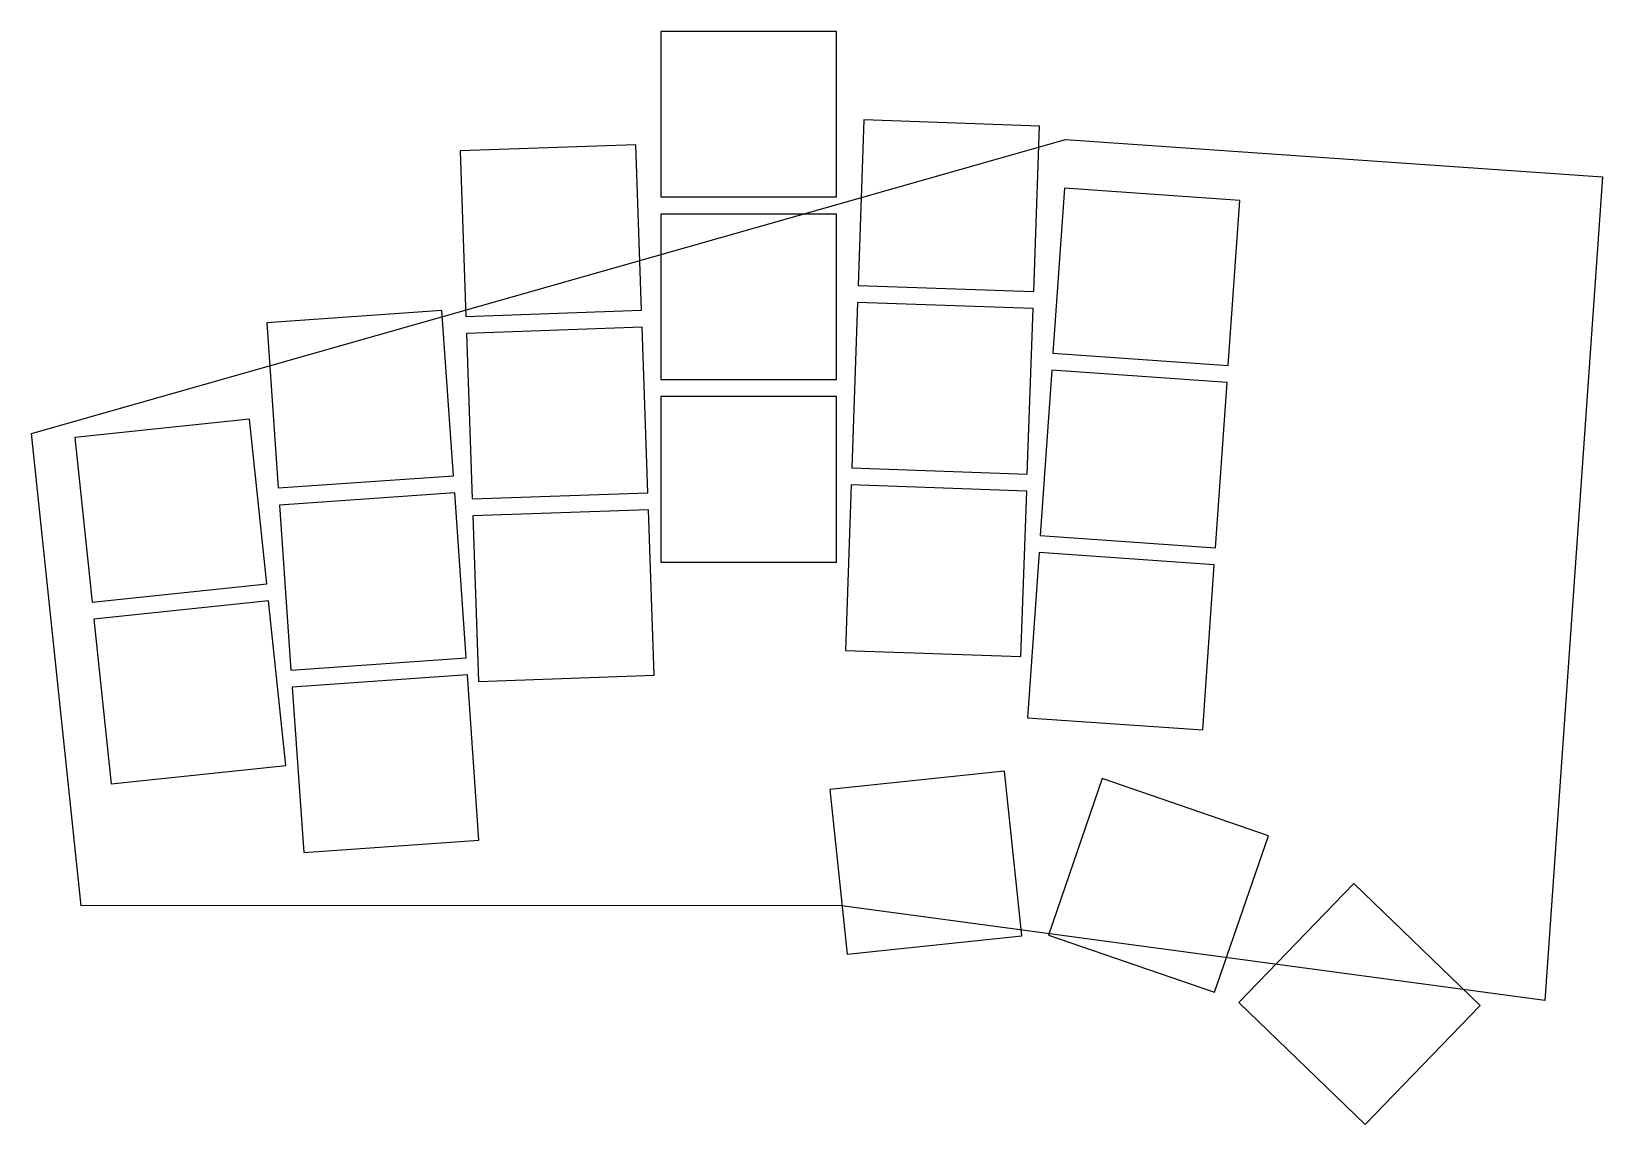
# Model space of a CAD drawing. Header units: millimetres. Extents: x -18 to 139, y -25 to 84.
import ezdxf

# ---------------------------------------------------------------- set-up
doc = ezdxf.new("R2010")
doc.units = ezdxf.units.MM

msp = doc.modelspace()

# ---------------------------------------------------------------- linework, layer by layer
for p, q in [((62.53, 83.97), (45.03, 83.97)), ((45.03, 83.97), (45.03, 67.47)), ((62.53, 67.47), (62.53, 83.97)), ((65.24, 75.15), (64.67, 58.66)), ((82.73, 74.54), (65.24, 75.15)), ((82.16, 58.05), (82.73, 74.54)), ((-17.68, 43.89), (85.32, 73.21)), ((42.51, 72.68), (25.02, 72.06)), ((25.02, 72.06), (25.59, 55.57)), ((43.08, 56.19), (42.51, 72.68)), ((85.32, 73.21), (138.83, 69.47)), ((138.83, 69.47), (133.09, -12.59)), ((45.03, 67.47), (62.53, 67.47)), ((85.23, 68.35), (84.08, 51.89)), ((102.69, 67.13), (85.23, 68.35)), ((62.53, 65.77), (45.03, 65.77)), ((45.03, 65.77), (45.03, 49.27)), ((62.53, 49.27), (62.53, 65.77)), ((101.54, 50.67), (102.69, 67.13)), ((64.67, 58.66), (82.16, 58.05)), ((64.61, 56.96), (64.03, 40.47)), ((82.1, 56.35), (64.61, 56.96)), ((81.52, 39.86), (82.1, 56.35)), ((23.21, 56.15), (5.75, 54.93)), ((5.75, 54.93), (6.9, 38.47)), ((24.36, 39.69), (23.21, 56.15)), ((25.59, 55.57), (43.08, 56.19)), ((43.14, 54.49), (25.65, 53.88)), ((25.65, 53.88), (26.23, 37.39)), ((43.72, 38), (43.14, 54.49)), ((84.08, 51.89), (101.54, 50.67)), ((83.96, 50.2), (82.81, 33.74)), ((101.42, 48.98), (83.96, 50.2)), ((45.03, 49.27), (62.53, 49.27)), ((100.27, 32.52), (101.42, 48.98)), ((62.53, 47.57), (45.03, 47.57)), ((45.03, 47.57), (45.03, 31.07)), ((62.53, 31.07), (62.53, 47.57)), ((-12.74, -3.17), (-17.68, 43.89)), ((4.03, 45.32), (-13.37, 43.49)), ((5.76, 28.91), (4.03, 45.32)), ((-13.37, 43.49), (-11.64, 27.08)), ((6.9, 38.47), (24.36, 39.69)), ((64.03, 40.47), (81.52, 39.86)), ((24.48, 38), (7.02, 36.77)), ((25.63, 21.54), (24.48, 38)), ((26.23, 37.39), (43.72, 38)), ((63.97, 38.77), (63.4, 22.28)), ((81.46, 38.16), (63.97, 38.77)), ((80.89, 21.67), (81.46, 38.16)), ((7.02, 36.77), (8.17, 20.31)), ((43.78, 36.3), (26.29, 35.69)), ((44.35, 19.81), (43.78, 36.3)), ((26.29, 35.69), (26.86, 19.2)), ((82.81, 33.74), (100.27, 32.52)), ((82.69, 32.04), (81.54, 15.58)), ((100.15, 30.82), (82.69, 32.04)), ((45.03, 31.07), (62.53, 31.07)), ((99, 14.36), (100.15, 30.82)), ((-11.64, 27.08), (5.76, 28.91)), ((5.94, 27.22), (-11.47, 25.39)), ((7.66, 10.81), (5.94, 27.22)), ((-11.47, 25.39), (-9.74, 8.98)), ((63.4, 22.28), (80.89, 21.67)), ((8.17, 20.31), (25.63, 21.54)), ((25.75, 19.84), (8.29, 18.62)), ((26.9, 3.38), (25.75, 19.84)), ((26.86, 19.2), (44.35, 19.81)), ((8.29, 18.62), (9.44, 2.16)), ((81.54, 15.58), (99, 14.36)), ((-9.74, 8.98), (7.66, 10.81)), ((79.25, 10.24), (61.85, 8.41)), ((80.98, -6.17), (79.25, 10.24)), ((88.99, 9.52), (83.62, -6.08)), ((105.54, 3.82), (88.99, 9.52)), ((61.85, 8.41), (63.57, -8)), ((9.44, 2.16), (26.9, 3.38)), ((100.16, -11.78), (105.54, 3.82)), ((114.06, -0.94), (102.6, -12.81)), ((126.65, -13.1), (114.06, -0.94)), ((62.78, -3.13), (-12.74, -3.17)), ((133.09, -12.59), (62.78, -3.13)), ((63.57, -8), (80.98, -6.17)), ((83.62, -6.08), (100.16, -11.78)), ((102.6, -12.81), (115.18, -24.97)), ((115.18, -24.97), (126.65, -13.1))]:
    msp.add_line(p, q)

doc.saveas('drawing.dxf')
